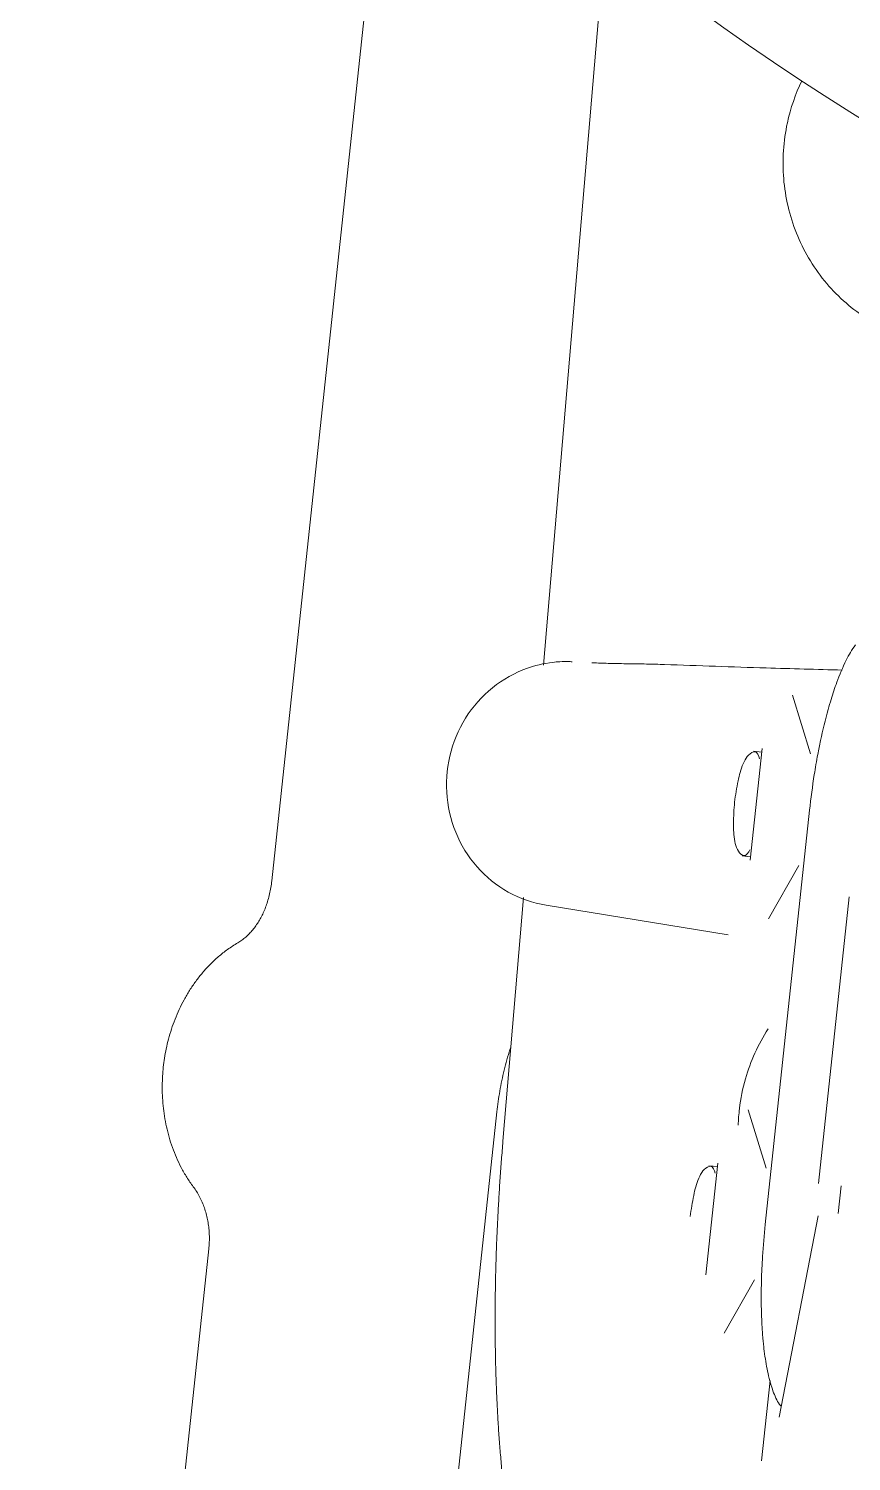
# Model space of a CAD drawing. Header units: millimetres. Extents: x 8265 to 78888, y 1905 to 34251.
# Drawn here: x 38843.98 to 38850.69, y 24253.78 to 24265.47 of the extents above; entities that cross this region are included whole.
import ezdxf

# ---------------------------------------------------------------- set-up
doc = ezdxf.new("R2010")
doc.units = ezdxf.units.MM
doc.layers.add('495_IMPIANTI_001-AM_0', color=6, linetype='Continuous', lineweight=0)

# ---------------------------------------------------------------- blocks, each defined once
blk = doc.blocks.new('gruppo elettrogeno')
at = {"layer": '495_IMPIANTI_001-AM_0'}
for p, q in [((122.5488534534306, -253.6583418088749), (122.5488534534306, -246.5201594131222)), ((120.3313953478391, -250.9282506110039), (120.3313953478391, -255.0182506110041)), ((117.8834860248608, -253.0761543140043), (117.8834860248608, -252.4174389552327)), ((117.7785868058199, -252.7857947641724), (117.6372076092794, -254.454961327313)), ((118.296728763089, -253.4199183835235), (118.0979270398693, -253.8783344972626)), ((118.4955304863106, -254.7951667247335), (118.4955304863106, -253.8783344972626)), ((118.0575250175298, -257.7367506110031), (118.0575250175298, -254.3367505376345)), ((117.47663643331, -254.7167506110027), (117.47663643331, -254.4910589858746)), ((117.6618287126894, -254.7167506110027), (117.6618287126894, -257.0667506110049)), ((118.0979270398693, -254.7951667247335), (118.296728763089, -255.2535828384725)), ((118.5649056594793, -254.7656006110055), (118.4955304863106, -254.7656006110055)), ((120.3006171778288, -256.7807953551028), (120.25692282216, -254.7861980614625)), ((118.6089413984791, -256.6557312077721), (120.1124821836693, -256.737121076244)), ((122.3575413770504, -264.996824201965), (122.3575413724302, -256.6966770297449)), ((118.296728763089, -256.819918383525), (118.0979270398693, -257.278334497264)), ((118.4955304863106, -258.1951667247349), (118.4955304863106, -257.278334497264)), ((118.5649056594793, -257.3079006110029), (118.4955304863106, -257.3079006110029)), ((118.0979270398693, -258.1951667247349), (118.296728763089, -258.653582838474)), ((118.5649056594793, -258.1656006110034), (118.4955304863106, -258.1656006110034)), ((120.4726446668647, -264.6336532071591), (120.3422446618606, -258.6810423252728)), ((119.9516060788192, -258.7430892897255), (119.9297578952792, -258.7444481101747))]:
    blk.add_line(p, q, dxfattribs=at)
blk.add_circle((109.4103864523495, -281.8927506110022), 20.50000000000002, dxfattribs=at)
for points, start_tangent, end_tangent in [([(119.5290995031701, -250.6836826230656), (119.5643120049899, -250.7597253682225), (119.6217575518804, -250.8931256519654), (119.6772574838906, -251.0342827501127), (119.7282513915488, -251.1760518276833), (119.7748496869299, -251.3170753535642), (119.8175283274704, -251.4571324486615), (119.8567952202793, -251.5964151849121), (119.8930964947904, -251.7352473927249), (119.9267937330296, -251.8739488787041), (119.9581725483404, -252.0127941962537), (119.9874574039695, -252.1520061567944), (120.0148248300593, -252.2917584500947), (120.0404142529405, -252.4321820259329), (120.064336363519, -252.5733717029043), (120.0866795040802, -252.7153921523432), (120.1075145225204, -252.8582829635134), (120.1268984760191, -253.0020628321954), (120.1448774746605, -253.1467329901143), (120.1614888816093, -253.2922800110618), (120.1767630291906, -253.4386781155054), (120.1907245676393, -253.5858910763645), (120.203393532709, -253.7338738081935), (120.2147861957892, -253.8825737063316), (120.2249157439492, -254.031931785973), (120.2337928258694, -254.181883667753), (120.2414259893594, -254.3323604254447), (120.2478220335997, -254.4832893709436), (120.2529862853298, -254.6345946674055), (120.2569228221491, -254.7861980611133)], (0.4296531549515486, -0.9029940013312274), (0.02190110078505069, -0.9997601421263017)), ([(117.8123209613295, -252.9259431375549), (117.7749012041404, -252.8795165380625)], (-0.5525602635955327, 0.8334729480284502), (-0.7120850659611176, 0.7020931981120105)), ([(117.9646237395991, -253.3491678518922), (117.9233667548506, -253.1876839360057), (117.8697400118799, -253.0377124993038), (117.8123209613295, -252.9259431375549)], (-0.2144798645200986, 0.9767284104168571), (-0.55256026356276, 0.8334729480501772)), ([(117.9791870059707, -253.4196803107925), (117.9696583243804, -253.3725691810914), (117.9646237395991, -253.3491678518922)], (-0.1903989219040012, 0.9817068047730921), (-0.2144798645272662, 0.976728410415283)), ([(118.0348753723501, -253.8237203696053), (118.0072081746002, -253.5867505901342), (117.9791870059707, -253.4196803107925)], (-0.09085564278318194, 0.995864073141739), (-0.1903989219746577, 0.9817068047593887)), ([(122.5488534534306, -253.6583418088749), (122.5501087949597, -253.703192979393), (122.55409236798, -253.7497930828622), (122.5611801436789, -253.7981456003845), (122.5714472338896, -253.8466798149648), (122.58480288391, -253.8943665879351), (122.6011620049303, -253.9407505076424), (122.6204869769099, -253.985619948643), (122.6428202498391, -254.0288938396416), (122.6682465807789, -254.0704575124628), (122.6969244455995, -254.1101899432224), (122.7290360853494, -254.1478632411827)], (-1.83697019872103e-16, -1), (0.680052585730141, -0.7331633383099221)), ([(118.0395555023897, -253.8782527330741), (118.0348753723501, -253.8237203696053)], (-0.08020812667786076, 0.9967781380100732), (-0.09085564279268102, 0.9958640731408724)), ([(118.0575250175298, -254.3367505376345), (118.0518192638392, -254.0762783128639), (118.0395555023897, -253.8782527330741)], (-1.22453068754631e-08, 1), (-0.08020812660950732, 0.9967781380155732)), ([(122.5800374379596, -256.163884099632), (122.6560991892493, -256.1022442997246), (122.7242582537001, -256.0357565695422), (122.7851283742493, -255.9653562339017), (122.83923320348, -255.8917685626047), (122.8870699937688, -255.8154683376824), (122.9290271278005, -255.736821308762), (122.9653753205403, -255.6561827380146), (122.99630349164, -255.5739265267339), (123.0219282044491, -255.4905425718835), (123.0423417690599, -255.4066651216717), (123.05761558214, -255.3233802718723), (123.0678820689591, -255.2426825474622), (123.0736344588404, -255.1659135417949), (123.0755389848291, -255.091833278505), (123.0738907435189, -255.0179212816156), (123.0684548815298, -254.9416467036035), (123.0585991231292, -254.861578936664), (123.0437579947993, -254.7785696969231), (123.0237483576893, -254.6946474036531), (122.998531984349, -254.6111654132628), (122.9680458299899, -254.528841857632), (122.9321218888199, -254.4480282673549), (122.8905705481502, -254.3691236103923), (122.8431212718497, -254.2924979242316), (122.7894212779702, -254.2185694508235), (122.7290360853494, -254.1478632411827)], (0.8064380447238612, 0.5913185943482209), (-0.6800525857311993, 0.7331633383089405)), ([(118.6722811242107, -254.3367506110017), (118.6629980275502, -254.5111796203828), (118.6367538692994, -254.6554482694055), (118.5626750832889, -254.7606861692739)], (-1.83697019872103e-16, -1), (-0.9099810841583686, -0.4146497636246285)), ([(118.5626750832889, -254.7606861692739), (118.5536818671499, -254.7632513258332), (118.5075285435705, -254.7095120171844)], (-0.9099810841553172, -0.4146497636313246), (-0.3473084148656311, 0.9377509610571044)), ([(120.2741910725599, -255.5607629691922), (120.2795458861001, -255.5350391930233), (120.29543627774, -255.4493461702523), (120.3084442692489, -255.3631228721542), (120.318554844569, -255.2764790467636), (120.3257552333307, -255.1895247528528), (120.3300358065899, -255.1023710302916), (120.3313953225097, -255.0182506110041)], (0.2087591282226951, 0.9779670885994582), (2.695957288314439e-06, 0.999999999996366)), ([(118.3674299162303, -255.2552621535951), (118.3631315042403, -255.1187471390922)], (0.01255372191776974, 0.9999211989282013), (-0.07547064234637829, 0.9971480241888989)), ([(118.2045419914393, -255.9262499830447), (118.3445892110703, -255.5014817761521), (118.3674299162303, -255.2552621535951)], (0.4486594915157787, 0.8937027809472247), (0.01255372192551745, 0.999921198928104)), ([(122.5800374379596, -256.163884099632), (122.5486247726094, -256.189475370732), (122.5196614097804, -256.2181394323025), (122.4931819316098, -256.2494810397848), (122.4691314024494, -256.2832260107034), (122.4474140543098, -256.3192310193235), (122.4279338266388, -256.3574756785429), (122.4105867931903, -256.3981449503053), (122.3952848379504, -256.4417204550637), (122.3822074772506, -256.4882877415921), (122.3717123448187, -256.5372236727826), (122.3639688880903, -256.5884381932929), (122.3591239745492, -256.6426256253335), (122.3575413832205, -256.6966772425922)], (-0.8064380385384899, -0.5913186027838067), (-1.83697019872103e-16, -1)), ([(120.2131675858091, -258.7233920712324), (120.4297031880396, -258.6607394141838), (120.7054324790806, -258.4827756822424), (120.9085724836987, -258.2205602312433), (121.0162124653507, -257.9036665030517), (121.0162124653507, -257.5678347189541), (120.9085724836987, -257.2509409907516), (120.7054324790806, -256.9887255397634), (120.4297031880396, -256.810761807822), (120.1124821836693, -256.737121076244)], (0.9867792885222094, 0.1620698483481806), (-0.9985380682614305, 0.05405299466940573)), ([(118.5626750832889, -257.3128150527345), (118.5536818671499, -257.3102498961753), (118.5075285435705, -257.3639892048241)], (-0.9099810841553171, 0.4146497636313249), (-0.3473084148656313, -0.9377509610571043)), ([(118.6722811242107, -257.7367506110031), (118.6629980275502, -257.5623216016147), (118.6367538692994, -257.418052952592), (118.5626750832889, -257.3128150527345)], (1.83697019872103e-16, 1), (-0.9099810841704139, 0.4146497635981939)), ([(118.0395621314092, -258.1953150885938), (118.0503085451801, -258.0293860940228), (118.0575250175298, -257.7367506110031)], (0.08015754105907086, 0.9967822072104636), (1.83697019872103e-16, 1)), ([(118.6722811242107, -257.7367506110031), (118.6629980275502, -257.9111796203842), (118.6367538692994, -258.0554482694033), (118.5626750832889, -258.1606861692717)], (-1.83697019872103e-16, -1), (-0.9099810841704141, -0.4146497635981936)), ([(118.5626750832889, -258.1606861692717), (118.5536818671499, -258.1632513258346), (118.5075285435705, -258.1095120171822)], (-0.9099810841553172, -0.4146497636313246), (-0.3473084148656311, 0.9377509610571044)), ([(118.028936453089, -258.3107757595544), (118.0395621314092, -258.1953150885938)], (0.1033841357862531, 0.9946415034914489), (0.08015754106507418, 0.9967822072099808)), ([(117.9792256659694, -258.6539964520534), (117.9942300587991, -258.5701059605353), (118.028936453089, -258.3107757595544)], (0.1890359268658927, 0.9819701718249658), (0.1033841357558035, 0.9946415034946138)), ([(117.8906105272399, -258.9839550294537), (117.9475231095603, -258.797410782784), (117.9792256659694, -258.6539964520534)], (0.3438070246256152, 0.9390403238509419), (0.1890359268498615, 0.9819701718280519)), ([(120.1284263315192, -258.7333779730625), (120.2131675858091, -258.7233920712324)], (0.9974486240927395, 0.07138797024359866), (0.9867792885228645, 0.1620698483441925)), ([(119.3596012093203, -258.7919505410728), (118.533844477759, -258.8523452260533), (117.9155940888704, -258.9013567857337)], (-0.9975694901681049, -0.06967863579137533), (-0.9966464442034803, -0.08182826685540302)), ([(119.9297510826691, -258.7443339952524), (119.803399392049, -258.7535152321334), (119.6555031136304, -258.7667561420321), (119.5076668746296, -258.7802328842345), (119.3596012093203, -258.7919505410728)], (-0.9982227279155731, -0.05959350193428589), (-0.9975692417886253, -0.06968219167956263)), ([(120.1124821836693, -258.7343801457546), (120.1284263315192, -258.7333779730625)], (0.9985380682492069, 0.05405299489521685), (0.9974486241088475, 0.07138797001853567)), ([(117.8294001596805, -259.1164369957232), (117.8906105272399, -258.9839550294537)], (0.5136806643152516, 0.8579814538255719), (0.34380702460664, 0.9390403238578893))]:
    blk.add_spline(points, degree=3, dxfattribs=dict(at, start_tangent=start_tangent, end_tangent=end_tangent))
blk.add_open_spline([(118.7533219843172, -263.645571222246), (118.7941480042755, -263.5314323643988), (118.8556531743379, -263.2625790804423), (118.8383315617684, -262.831855020414), (118.686046797673, -262.3963839453581), (118.4136575735029, -262.0277663506758), (118.0459859447365, -261.7604799370065), (117.6870966357965, -261.6431791105288), (117.4650352083463, -261.6257976702045), (117.3910783902593, -261.6257976702045)], degree=3, knots=[5.464753467695618, 5.464753467695618, 5.464753467695618, 5.464753467695618, 9.086772114082606, 13.65573080207827, 18.2082906190318, 22.72426282892611, 27.19643097972581, 31.63347857337195, 33.85218311597868, 33.85218311597868, 33.85218311597868, 33.85218311597868], dxfattribs=at)

msp = doc.modelspace()

# ---------------------------------------------------------------- block references
at = {"layer": '495_IMPIANTI_001-AM_0', "linetype": 'Continuous', "rotation": 173.8923967405046}
msp.add_blockref('gruppo elettrogeno', (38940.31072981787, 23990.25911065413), dxfattribs=at)

doc.saveas('drawing.dxf')
